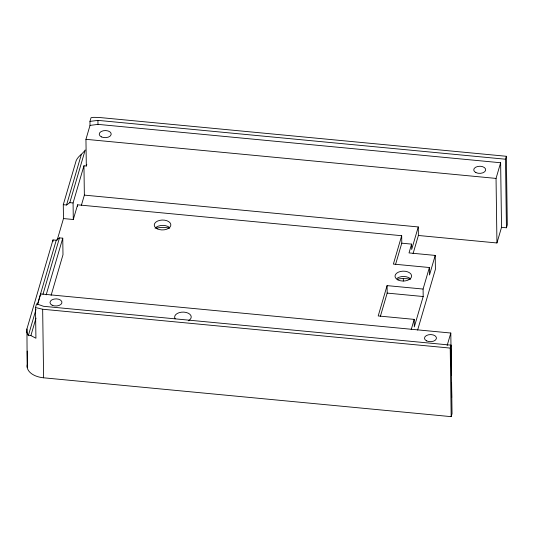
<?xml version="1.0" encoding="UTF-8"?>
<svg xmlns="http://www.w3.org/2000/svg" width="534" height="534" viewBox="0 0 534 534"><rect width="100%" height="100%" fill="white"/><g stroke="black" fill="none" stroke-linecap="round" stroke-linejoin="round"><path stroke-width="0.8" d="M27.194 367.292L26.92 328.971L52.979 239.92L56.25 240.233L59.488 237.877L62.758 238.191L62.992 254.731L51.117 295.322M63.286 204.689L76.168 160.654C77.991 156.142 82.677 153.999 85.22 149.941L69.794 202.646L66.556 205.003L63.286 204.689L63.479 218.566L57.151 240.18M26.7 332.075L28.329 335.652L30.892 335.592L35.925 338.222L35.498 307.544L36.579 303.839L43.521 306.302L451.076 345.151L452.038 413.716L451.177 416.654L43.614 377.805A19.938 11.888 -0.8 0 1 27.414 364.188L27.227 351.085M63.479 218.566L73.298 219.501L73.071 202.96L83.951 165.774L86.321 166.001L85.947 139.321L90.012 125.41L89.959 121.412L91.04 117.707L93.583 117.347L98.783 117.433L506.345 156.282L507.3 224.847L506.439 227.784L501.533 227.317L496.947 242.97L418.382 235.481L413.076 253.617M28.329 335.652L36.005 309.413M37.407 304.64L56.25 240.233M66.556 205.003L81.308 154.593M37.54 304.754L40.704 293.934L450.803 333.029L451.397 375.242M30.892 335.592L36.005 318.117M42.98 294.281L59.488 237.877M46.178 294.848L62.758 238.191M86.321 166.001L86.788 164.399M73.298 219.501L77.597 204.822L401.681 235.714L401.782 243.184L395.554 264.464M81.408 205.21L84.359 195.117L83.951 165.774M423.082 289.054L387.077 285.617L378.199 315.954L414.21 319.385L414.311 326.861L423.188 296.524L423.082 289.054L429.383 267.521L393.378 264.09L401.681 235.714M380.408 316.241L387.177 293.093L387.077 285.617M401.782 243.184L411.601 244.118L409.024 252.922L435.217 255.419L435.41 269.296L417.621 330.085M84.359 195.117L418.262 226.943L411.681 249.451L411.601 244.118M411.2 329.665L414.21 319.385M435.217 255.419L429.49 274.99L429.383 267.521M447.138 345.551L450.803 333.029M496.947 242.97L496.046 178.409L500.632 162.75L97.982 124.369L90.012 125.41M451.177 416.654L450.222 348.088L451.076 345.151M506.439 227.784L505.484 159.219L506.345 156.282M89.959 121.412L97.922 120.37L505.484 159.219M85.947 139.321L496.046 178.409M69.794 202.646L73.071 202.96M387.177 293.093L423.188 296.524M35.498 307.544L42.66 309.239L450.222 348.088M500.632 162.75L501.533 227.317M451.497 382.691L451.704 397.59M418.262 226.943L418.382 235.481M403.304 278.621L403.337 281.024M97.922 120.37L97.982 124.369M77.597 204.822L77.617 206.418M52.979 239.92L53 241.548M42.66 309.239L43.614 377.805M40.704 293.934L40.724 295.602M26.92 328.971L26.967 332.248M156.455 228.145A18.276 10.9 -0.8 0 1 169.705 228.192M155.087 228.305A8.31 4.953 -0.8 0 1 169.418 227.417M175.125 318.818A8.31 4.953 -0.8 0 1 179.19 312.657A8.31 4.953 -0.8 0 1 189.864 314.259A8.31 4.953 -0.8 0 1 188.275 320.794M397.229 279.262A18.276 10.9 -0.8 0 1 401.888 278.601L406.654 278.681A18.276 10.9 -0.8 0 1 410.479 279.309M397.022 278.314A8.31 4.953 -0.8 0 1 410.192 278.528M157.216 228.832A8.31 4.953 -0.8 0 0 170.726 225.769A8.31 4.953 -0.8 0 0 159.693 220.362A8.31 4.953 -0.8 0 0 157.216 228.832M397.99 279.95A8.31 4.953 -0.8 0 0 411.5 276.886A8.31 4.953 -0.8 0 0 400.467 271.479A8.31 4.953 -0.8 0 0 397.99 279.95M52.132 305.201A5.981 3.564 -0.8 0 0 61.864 302.992A5.981 3.564 -0.8 0 0 53.921 299.1A5.981 3.564 -0.8 0 0 52.132 305.201M101.387 136.884A5.981 3.564 -0.8 0 0 111.119 134.675A5.981 3.564 -0.8 0 0 103.169 130.783A5.981 3.564 -0.8 0 0 101.387 136.884M426.633 340.899A5.981 3.564 -0.8 0 0 436.365 338.689A5.981 3.564 -0.8 0 0 428.415 334.798A5.981 3.564 -0.8 0 0 426.633 340.899M475.881 172.582A5.981 3.564 -0.8 0 0 485.613 170.373A5.981 3.564 -0.8 0 0 477.67 166.481A5.981 3.564 -0.8 0 0 475.881 172.582"/></g></svg>
